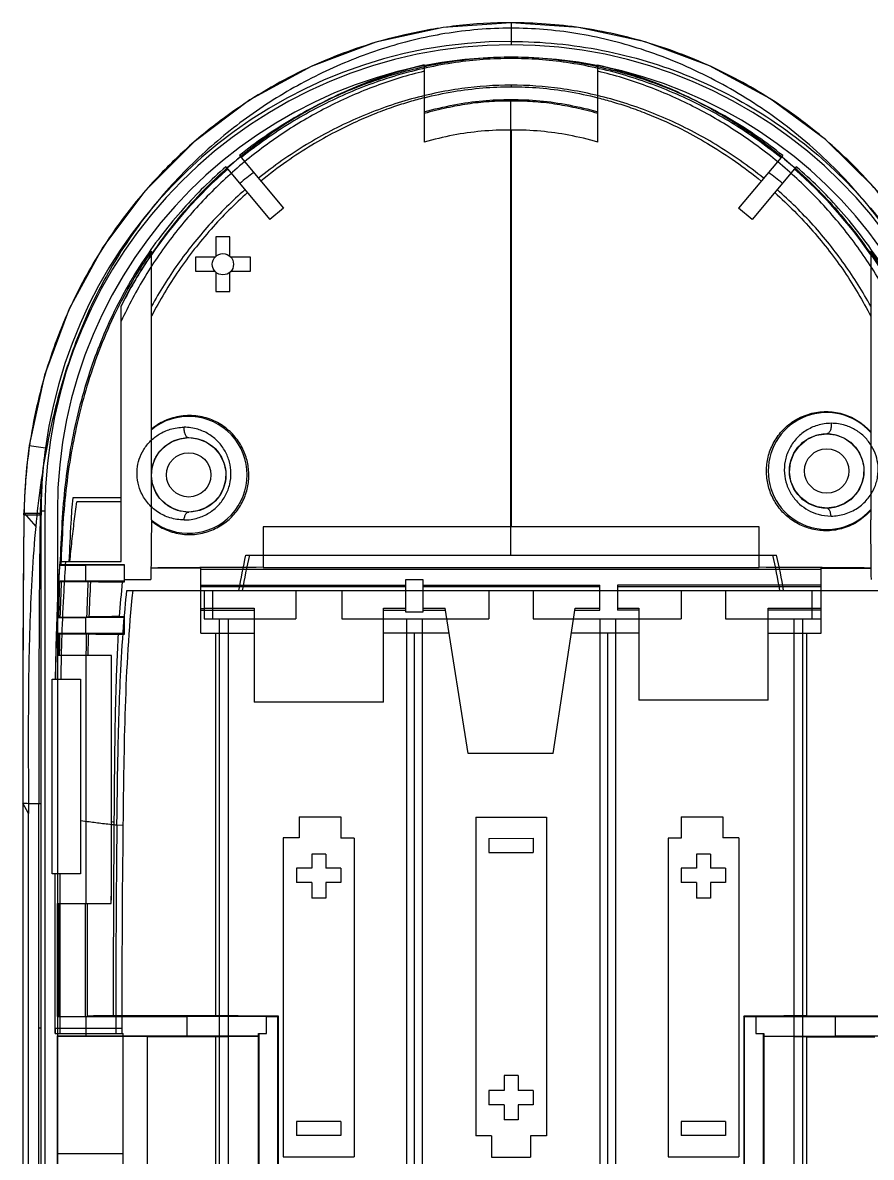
# Model space of a CAD drawing. Header units: inches. Extents: x 67 to 1213, y 469 to 1118.
# Drawn here: x 219.4 to 267.3, y 885 to 949 of the extents above; entities that cross this region are included whole.
import ezdxf

# ---------------------------------------------------------------- set-up
doc = ezdxf.new("R2010")
doc.units = ezdxf.units.IN
doc.header["$MEASUREMENT"] = 0

msp = doc.modelspace()

# ---------------------------------------------------------------- linework, layer by layer
at = {"color": 7, "linetype": 'Continuous'}
for p, q in [((246.96704, 949.0395), (246.96704, 947.79269)), ((242.06704, 946.65833), (242.06704, 942.29603)), ((246.96491, 947.07816), (246.96812, 947.01524)), ((251.86704, 942.29602), (251.86704, 946.6583)), ((246.96747, 945.51318), (246.96708, 945.42409)), ((231.64371, 941.54559), (234.12753, 938.57301)), ((262.29038, 941.54559), (259.80656, 938.57301)), ((230.87473, 940.9063), (233.36015, 937.93181)), ((263.05935, 940.9063), (260.57393, 937.93181)), ((234.12753, 938.57301), (233.36015, 937.93181)), ((260.57393, 937.93181), (259.80656, 938.57301)), ((231.10295, 936.95545), (230.30295, 936.95545)), ((230.30295, 936.95545), (230.30295, 935.85347)), ((231.10295, 935.85347), (231.10295, 936.95545)), ((226.67669, 920.9842), (226.67669, 936.14136)), ((230.25573, 935.80626), (229.15375, 935.80626)), ((229.15375, 935.80626), (229.15375, 935.00626)), ((232.25214, 935.80626), (231.15016, 935.80626)), ((232.25214, 935.00626), (232.25214, 935.80626)), ((267.2574, 936.14136), (267.2574, 920.98391)), ((229.15375, 935.00626), (230.25573, 935.00626)), ((230.30295, 934.95905), (230.30295, 933.85707)), ((231.10295, 933.85707), (231.10295, 934.95905)), ((231.15016, 935.00626), (232.25214, 935.00626)), ((230.30295, 933.85707), (231.10295, 933.85707)), ((224.96704, 918.61696), (224.96704, 933.06408)), ((219.77791, 925.17844), (220.69286, 925.04652)), ((224.96704, 922.21696), (222.22965, 922.21696)), ((224.96704, 921.99023), (222.46962, 921.99023)), ((219.47402, 921.26654), (219.47527, 921.35826)), ((219.47402, 921.26655), (220.39123, 921.25459)), ((219.47527, 921.35827), (220.39269, 921.34631)), ((219.4803, 921.26639), (219.48169, 921.3581)), ((219.48168, 921.35804), (220.14043, 920.59847)), ((220.39123, 921.25459), (220.39269, 921.34631)), ((220.39124, 921.25461), (220.44511, 921.24222)), ((220.43981, 879.61876), (220.44506, 921.24222)), ((220.66162, 921.48282), (220.66162, 863.0976)), ((221.36162, 921.48023), (221.36162, 863.10023)), ((221.62369, 920.8449), (221.67896, 920.7681)), ((232.96704, 920.59023), (232.96704, 918.29023)), ((260.96704, 920.59023), (232.96705, 920.59023)), ((260.96704, 918.29023), (260.96704, 920.59023)), ((221.4934, 918.61696), (224.96704, 918.61696)), ((221.55673, 918.43046), (221.51149, 918.4261)), ((221.51155, 918.4261), (222.96162, 918.4261)), ((225.15703, 918.43046), (221.55673, 918.43046)), ((222.96162, 917.51686), (222.96162, 918.4261)), ((225.15703, 918.41039), (222.96162, 918.41039)), ((225.15703, 917.47148), (225.15703, 918.43046)), ((231.98848, 918.99023), (261.94559, 918.99023)), ((229.46704, 918.2431), (226.64461, 918.2431)), ((229.46704, 914.59023), (229.46704, 918.2431)), ((229.46704, 918.1855), (264.46704, 918.1855)), ((232.96704, 918.29023), (260.96705, 918.29023)), ((264.46704, 918.2431), (267.28901, 918.2431)), ((264.46704, 914.59023), (264.46704, 918.2431)), ((222.96162, 917.51686), (221.48048, 917.51686)), ((221.57894, 917.50639), (223.0865, 917.50639)), ((222.96162, 917.53257), (225.15703, 917.53257)), ((225.0207, 917.47148), (225.15703, 917.47148)), ((225.15703, 917.61696), (226.64031, 917.61696)), ((229.46704, 917.29495), (241.0092, 917.29495)), ((241.0092, 917.18813), (229.46704, 917.18813)), ((242.0092, 917.59023), (241.0092, 917.59023)), ((241.0092, 917.59023), (241.0092, 915.79023)), ((242.0092, 915.79023), (242.0092, 917.59023)), ((242.0092, 917.29495), (251.96704, 917.29495)), ((251.96704, 917.18813), (242.0092, 917.18813)), ((251.96704, 915.8855), (251.96704, 917.29495)), ((264.46704, 917.29495), (252.96704, 917.29495)), ((252.96704, 917.29495), (252.96704, 915.8855)), ((264.46704, 917.18813), (252.96704, 917.18813)), ((225.28693, 916.99023), (268.64716, 916.99023)), ((229.64068, 916.99023), (229.64068, 915.39023)), ((230.14068, 915.39023), (230.14068, 916.99023)), ((234.82604, 916.99023), (234.82604, 915.39023)), ((237.40804, 916.99023), (237.40804, 915.39023)), ((245.71704, 916.99023), (245.71704, 915.39023)), ((248.21704, 916.99023), (248.21704, 915.39023)), ((256.56704, 916.99023), (256.56704, 915.39023)), ((259.06704, 916.99023), (259.06704, 915.39023)), ((263.94068, 916.99023), (263.94068, 915.39023)), ((264.44068, 916.99023), (264.44068, 915.39023)), ((229.46704, 915.97347), (229.64068, 915.97347)), ((229.46704, 915.8855), (232.46704, 915.8855)), ((229.64068, 915.99232), (232.46704, 915.99232)), ((232.46704, 915.99232), (232.46704, 910.69023)), ((239.76704, 915.99232), (241.0092, 915.99232)), ((239.76704, 910.69023), (239.76704, 915.99232)), ((239.76704, 915.8855), (241.0092, 915.8855)), ((242.0092, 915.99232), (243.25104, 915.99232)), ((242.0092, 915.8855), (243.26778, 915.8855)), ((244.53696, 907.79023), (243.25104, 915.99232)), ((249.33145, 907.79023), (250.58262, 915.99232)), ((250.56632, 915.8855), (251.96704, 915.8855)), ((250.58262, 915.99232), (251.96704, 915.99232)), ((252.96704, 915.99232), (254.16704, 915.99232)), ((254.16704, 915.8855), (252.96704, 915.8855)), ((254.16704, 915.99232), (254.16704, 910.79023)), ((261.46704, 915.99232), (264.44068, 915.99232)), ((261.46704, 910.79023), (261.46704, 915.99232)), ((264.46704, 915.8855), (261.46704, 915.8855)), ((264.44068, 915.97347), (264.46704, 915.97347)), ((221.42884, 915.47226), (222.96162, 915.47226)), ((221.5104, 915.48273), (223.01611, 915.48273)), ((222.96162, 914.56302), (222.96162, 915.47226)), ((225.15703, 915.45655), (222.96162, 915.45655)), ((224.85953, 915.51764), (225.15703, 915.51764)), ((225.15703, 914.51764), (225.15703, 915.51764)), ((229.64068, 915.39023), (234.82604, 915.39023)), ((230.49838, 915.39023), (230.49838, 868.79023)), ((230.99549, 915.39023), (230.99549, 868.79023)), ((237.40804, 915.39023), (245.71704, 915.39023)), ((241.0092, 915.79023), (242.0092, 915.79023)), ((241.07588, 868.79023), (241.07588, 915.39023)), ((241.9582, 868.79023), (241.9582, 915.39023)), ((248.21704, 915.39023), (256.56704, 915.39023)), ((251.97588, 915.39023), (251.97588, 868.79023)), ((252.8582, 915.39023), (252.8582, 868.79023)), ((259.06704, 915.39023), (264.44068, 915.39023)), ((262.93859, 868.79023), (262.93859, 915.39023)), ((263.43571, 868.79023), (263.43571, 915.39023)), ((222.96162, 914.56302), (221.404, 914.56302)), ((221.48821, 914.55255), (222.9934, 914.55255)), ((222.96162, 914.57873), (225.15703, 914.57873)), ((229.46704, 914.59023), (232.46704, 914.59023)), ((230.30015, 892.99023), (230.30015, 914.59023)), ((243.47086, 914.59023), (239.76704, 914.59023)), ((241.51704, 869.59023), (241.51704, 914.59023)), ((254.16704, 914.59023), (250.36874, 914.59023)), ((252.41704, 869.59023), (252.41704, 914.59023)), ((261.46704, 914.59023), (264.46704, 914.59023)), ((263.63393, 914.59023), (263.63393, 892.99023)), ((224.79566, 914.51764), (225.15703, 914.51764)), ((224.4195, 913.31764), (221.39891, 913.31764)), ((222.96162, 913.31764), (222.96162, 899.31764)), ((221.06704, 911.99023), (222.66704, 911.99023)), ((221.06704, 900.99023), (221.06704, 911.99023)), ((222.66704, 911.99023), (222.66704, 900.99023)), ((261.46704, 910.79023), (254.16704, 910.79023)), ((239.76704, 910.69023), (232.46704, 910.69023)), ((249.33145, 907.79023), (244.53696, 907.79023)), ((219.72866, 904.39742), (219.41683, 904.9772)), ((220.31057, 892.29023), (220.31495, 904.9743)), ((220.31495, 904.9743), (220.44086, 904.96161)), ((219.72866, 880.18305), (219.72866, 904.39741)), ((224.72443, 903.75522), (225.06345, 903.75095)), ((235.0128, 904.22251), (235.01176, 903.02239)), ((235.01262, 904.22251), (237.36279, 904.21777)), ((237.3628, 904.21777), (237.3628, 903.01765)), ((244.96704, 904.19435), (248.96704, 904.20242)), ((244.96704, 904.19435), (244.96704, 886.19896)), ((248.96704, 904.20242), (248.96704, 886.20527)), ((256.57129, 904.21777), (258.92146, 904.22251)), ((256.57129, 904.21777), (256.57129, 903.01765)), ((258.92129, 904.22251), (258.92233, 903.02239)), ((235.01193, 903.02239), (234.11279, 903.02239)), ((234.11279, 903.02239), (234.11279, 885.02239)), ((238.1128, 903.01608), (237.3628, 903.01765)), ((238.1128, 903.01608), (238.1128, 885.01608)), ((245.71704, 902.99586), (248.21704, 903.0009)), ((245.71704, 902.99586), (245.71704, 902.19586)), ((248.21704, 903.0009), (248.21704, 902.2009)), ((256.57129, 903.01765), (255.82129, 903.01608)), ((255.82129, 903.01608), (255.82129, 885.01608)), ((259.82129, 903.02239), (258.92215, 903.02239)), ((259.82129, 903.02239), (259.82129, 885.02239)), ((236.51431, 902.10886), (235.71431, 902.10886)), ((235.71431, 902.10886), (235.71431, 901.30886)), ((236.51431, 902.10886), (236.51431, 901.30886)), ((245.71704, 902.19586), (248.21704, 902.2009)), ((258.21978, 902.10886), (257.41978, 902.10886)), ((257.41978, 902.10886), (257.41978, 901.30886)), ((258.21978, 902.10886), (258.21978, 901.30886)), ((235.71431, 901.30886), (234.86431, 901.30886)), ((234.86431, 901.30886), (234.86431, 900.50886)), ((237.36431, 901.30886), (236.51431, 901.30886)), ((237.36431, 901.30886), (237.36431, 900.50886)), ((257.41978, 901.30886), (256.56978, 901.30886)), ((256.56978, 901.30886), (256.56978, 900.50886)), ((259.06978, 901.30886), (258.21978, 901.30886)), ((259.06978, 901.30886), (259.06978, 900.50886)), ((222.66704, 900.99023), (221.06704, 900.99023)), ((221.23072, 891.99023), (221.23072, 900.99023)), ((221.2433, 892.29023), (221.24281, 900.99023)), ((235.71431, 900.50886), (234.86431, 900.50886)), ((235.71431, 900.50886), (235.71431, 899.61886)), ((237.36431, 900.50886), (236.51431, 900.50886)), ((236.51431, 900.50886), (236.51431, 899.61886)), ((257.41978, 900.50886), (256.56978, 900.50886)), ((257.41978, 900.50886), (257.41978, 899.61886)), ((258.21978, 900.50886), (258.21978, 899.61886)), ((259.06978, 900.50886), (258.21978, 900.50886)), ((221.37914, 899.31764), (224.40706, 899.31764)), ((221.37914, 892.93577), (221.37914, 899.31764)), ((221.44204, 899.31764), (221.44204, 892.94834)), ((222.9441, 892.94834), (222.9441, 899.31764)), ((223.04275, 899.31764), (223.04306, 892.96811)), ((236.51431, 899.61886), (235.71431, 899.61886)), ((258.21978, 899.61886), (257.41978, 899.61886)), ((221.44204, 892.94834), (221.37914, 892.93577)), ((221.37914, 892.93577), (228.66704, 892.93263)), ((221.44204, 892.94834), (222.9441, 892.94834)), ((222.9441, 892.94834), (223.04308, 892.96812)), ((222.96162, 892.93263), (222.96162, 891.84783)), ((230.30015, 892.99023), (224.51334, 892.99023)), ((233.16704, 892.95148), (228.66704, 892.95148)), ((228.66704, 892.95148), (228.66704, 891.82898)), ((233.16704, 891.99023), (233.16704, 892.95148)), ((233.80945, 892.93263), (233.16704, 892.93263)), ((233.80945, 892.93263), (233.83453, 892.95771)), ((233.80945, 876.79023), (233.80945, 892.93263)), ((233.83453, 876.79023), (233.83453, 892.95771)), ((260.12464, 892.93263), (260.09956, 892.95771)), ((260.09956, 892.95771), (260.09956, 876.79023)), ((260.12464, 892.93263), (260.12464, 876.79023)), ((260.76704, 892.93263), (260.12464, 892.93263)), ((260.76704, 892.95148), (260.76704, 891.99023)), ((260.76704, 892.95148), (265.26704, 892.95148)), ((263.63395, 892.99023), (269.42064, 892.99023)), ((265.26704, 891.82898), (265.26704, 892.95148)), ((265.26704, 892.93263), (272.55494, 892.93577)), ((220.44051, 892.29023), (220.31057, 892.29023)), ((220.31495, 879.60617), (220.31057, 892.29023)), ((221.24303, 892.29022), (225.00051, 892.29025)), ((221.24303, 892.29023), (221.24303, 891.99024)), ((221.50645, 892.29023), (221.50616, 891.99021)), ((224.65921, 892.29021), (224.65896, 891.99021)), ((225.00046, 892.29025), (225.00035, 891.99025)), ((221.23072, 891.99023), (225.06704, 891.99023)), ((221.37831, 878.63139), (221.37914, 891.84468)), ((221.37911, 891.84468), (228.66704, 891.84783)), ((221.37914, 891.83945), (226.44204, 891.83945)), ((225.06704, 881.29023), (225.06704, 891.99023)), ((226.44204, 879.79023), (226.44204, 891.83945)), ((230.30015, 891.79023), (226.44204, 891.79023)), ((232.70579, 891.82898), (228.66704, 891.82898)), ((230.30015, 869.59023), (230.30015, 891.79023)), ((232.70579, 891.82898), (232.69381, 891.817)), ((232.69381, 891.817), (232.69381, 876.79023)), ((232.70579, 891.99023), (233.16704, 891.99023)), ((232.70579, 891.82898), (232.70579, 891.99023)), ((232.72464, 891.99023), (232.72464, 876.79023)), ((260.76704, 891.99023), (261.2283, 891.99023)), ((261.20945, 876.79023), (261.20945, 891.99023)), ((261.2283, 891.99023), (261.2283, 891.82898)), ((261.2283, 891.82898), (261.24027, 891.817)), ((261.2283, 891.82898), (265.26704, 891.82898)), ((261.24027, 876.79023), (261.24027, 891.817)), ((263.63393, 891.79023), (263.63393, 869.59023)), ((263.63393, 891.79023), (267.49205, 891.79023)), ((265.26704, 891.84783), (272.55494, 891.84468)), ((247.36704, 889.61275), (246.56704, 889.61149)), ((246.56704, 889.61149), (246.56704, 888.76149)), ((247.36704, 889.61275), (247.36704, 888.76149)), ((246.56704, 888.76149), (245.71704, 888.76149)), ((245.71704, 888.76149), (245.71704, 887.96149)), ((248.21704, 888.76149), (247.36704, 888.76149)), ((248.21704, 888.76149), (248.21704, 887.96149)), ((246.56704, 887.96149), (245.71704, 887.96149)), ((246.56704, 887.96149), (246.56704, 887.11149)), ((247.36704, 887.96149), (247.36704, 887.11275)), ((248.21704, 887.96149), (247.36704, 887.96149)), ((237.36431, 887.01886), (234.86431, 887.01886)), ((234.86431, 887.01886), (234.86431, 886.21886)), ((237.36431, 887.01886), (237.36431, 886.21886)), ((247.36704, 887.11275), (246.56704, 887.11149)), ((256.56978, 887.01886), (256.56978, 886.21886)), ((259.06978, 887.01886), (256.56978, 887.01886)), ((259.06978, 887.01886), (259.06978, 886.21886)), ((237.36431, 886.21886), (234.86431, 886.21886)), ((245.86704, 886.20038), (244.96704, 886.19896)), ((245.86704, 886.20038), (245.86704, 885.00038)), ((248.96704, 886.20527), (248.06704, 886.20385)), ((248.06704, 886.20385), (248.06704, 885.00385)), ((259.06978, 886.21886), (256.56978, 886.21886)), ((225.06704, 885.19023), (221.37914, 885.19023)), ((234.11279, 885.02239), (238.1128, 885.01608)), ((245.86704, 885.00038), (248.06704, 885.00385)), ((255.82129, 885.01608), (259.82129, 885.02239))]:
    msp.add_line(p, q, dxfattribs=at)
for points in [[(246.96704, 949.03952), (243.13517, 948.76355), (239.34158, 947.93433), (235.6769, 946.56323), (232.22832, 944.6771), (229.07787, 942.31664), (226.29606, 939.53449), (223.93374, 936.37824), (222.03675, 932.89621), (220.6419, 929.14398), (219.77785, 925.17844)], [(274.45671, 921.49995), (274.10003, 925.54806), (273.20001, 929.45218), (271.77956, 933.15136), (269.86569, 936.58558), (267.49484, 939.69852), (264.71206, 942.44075), (261.57437, 944.76105), (258.15212, 946.61106), (254.5227, 947.95481), (250.76699, 948.76814), (246.96704, 949.03952)], [(228.77317, 921.41599), (228.28318, 921.47397), (227.8397, 921.63486), (227.45368, 921.88231), (227.13427, 922.20294), (226.89122, 922.58419), (226.73461, 923.01192), (226.67386, 923.46437), (226.71171, 923.91627), (226.85002, 924.35944), (227.09338, 924.77625), (227.42946, 925.12981), (227.83528, 925.39493), (228.28953, 925.55952), (228.77318, 925.61599)], [(228.7732, 925.61599), (229.29662, 925.54971), (229.77869, 925.35962), (230.19761, 925.05904), (230.53097, 924.66499), (230.75796, 924.20204), (230.86477, 923.70388), (230.85055, 923.20849), (230.72317, 922.73653), (230.4873, 922.3028), (230.15409, 921.93386), (229.7436, 921.65365), (229.27699, 921.47732), (228.77322, 921.41599)], [(264.77317, 921.63488), (264.22949, 921.70649), (263.73382, 921.91013), (263.307, 922.23146), (262.97397, 922.65195), (262.75793, 923.14443), (262.67407, 923.67484), (262.7275, 924.20929), (262.91657, 924.71616), (263.23348, 925.16292), (263.66257, 925.51716), (264.18301, 925.75025), (264.77317, 925.83488)], [(264.7732, 925.83488), (265.29168, 925.76987), (265.7718, 925.58226), (266.19209, 925.28302), (266.5279, 924.88858), (266.75427, 924.43153), (266.86204, 923.95097), (266.85533, 923.46161), (266.7343, 922.98384), (266.50659, 922.54939), (266.18445, 922.17978), (265.77992, 921.89191), (265.30492, 921.70333), (264.7732, 921.63488)], [(219.77785, 925.17844), (219.62172, 923.91144), (219.52076, 922.63726), (219.47527, 921.35824)], [(219.47402, 921.26654), (219.4294, 916.33201), (219.41517, 910.90214)], [(219.41517, 910.90214), (219.41517, 873.6786), (219.42939, 868.24874), (219.47402, 863.31391)]]:
    msp.add_lwpolyline(points, dxfattribs=at)
at = {"color": 1, "linetype": 'Continuous'}
for centre, radius in [((230.70295, 935.40626), 0.6), ((264.77319, 923.73488), 1.25), ((228.77319, 923.51599), 1.25)]:
    msp.add_circle(centre, radius, dxfattribs=at)
at = {"color": 7, "linetype": 'Continuous'}
for centre in [(228.77319, 923.51599), (264.77319, 923.73488)]:
    msp.add_circle(centre, 2.1, dxfattribs=at)
for centre, radius, start, end in [((246.94243, 921.49207), 26.48866, 89.9467521, 172.2884934), ((246.98759, 921.47225), 26.32263, 90.044733, 179.9769395), ((246.94649, 921.47224), 26.32263, 0.0231175, 89.955264), ((246.98583, 921.47158), 25.62087, 90.0467822, 180.0087865), ((246.94047, 921.48148), 25.61082, 1.9776457, 89.9401618), ((247.97766, 921.32224), 25.83347, 131.1390615, 145.5426291), ((246.99273, 921.48112), 24.01818, 127.2876614, 129.6740639), ((246.94201, 921.47723), 24.02205, 50.3330602, 52.7190855), ((245.88518, 921.25884), 25.92842, 34.4838039, 48.8345332), ((228.77319, 923.51599), 3.30051, 230.5604101, 129.4353272), ((264.77319, 923.73488), 3.30051, 41.177346, 318.822654), ((248.99176, 920.89077), 29.51379, 171.6507389, 179.0927211), ((248.95397, 920.89148), 28.56493, 171.6360546, 179.0876743), ((246.87215, 921.44643), 26.42631, 172.1699182, 179.9197495), ((257.91971, 918.79333), 35.85389, 174.5205657, 176.7648937), ((248.63285, 921.23375), 28.18666, 179.4933285, 179.9832924), ((719.4218, 913.91085), 492.79585, 179.1775759, 179.5690983), ((-250.3013, 913.63989), 517.61078, 0.4402382, 0.8129407), ((346.17627, 913.85724), 124.74842, 176.7889536, 177.9010954), ((333.51971, 913.74763), 112.06087, 176.4081434, 177.6050099), ((345.73741, 913.87607), 123.80913, 176.7863727, 177.8054955), ((274.96798, 909.37897), 44.04299, 167.3946597, 170.0489371), ((274.8343, 909.40557), 43.7003, 167.3304875, 170.005083), ((219.10162, 909.40592), 43.69842, 9.9948794, 12.6695901), ((218.96865, 909.37946), 44.04037, 9.9510095, 12.60544), ((239.97013, -728.76043), 1647.07265, 90.24361297, 90.46355234), ((255.10795, -543.20554), 1461.51446, 89.52244486, 89.77030514), ((399.69397, 911.99262), 178.29909, 178.2245203, 178.8817574), ((224.77702, 948.04411), 30.70473, 263.8366925, 264.0214768), ((359.04025, 911.8375), 137.57815, 177.6384679, 178.4817284), ((352.27699, 912.00247), 129.30768, 177.5604961, 178.4577196), ((226.12236, 946.77532), 29.42596, 264.0782672, 264.3717761), ((325.77413, 911.66771), 102.70292, 176.7494429, 177.8625018), ((229.1299, 1370.08946), 452.63663, 269.2539738, 269.4798415), ((300.29267, 910.27961), 75.61478, 174.542233, 176.0277895), ((224.38055, 892.80044), 22.86316, 97.2117235, 97.4178634), ((225.82267, 893.16164), 22.49684, 96.8416025, 97.1665201), ((228.42151, 522.91603), 392.61774, 90.519817, 90.7703707), ((226.38837, 939.44484), 25.12274, 262.2335472, 262.5033313), ((343.41995, 910.91881), 120.36375, 178.2774812, 178.8580307), ((228.72549, 1333.88772), 419.38849, 269.2328906, 269.463108), ((-1092.11462, 904.19217), 1316.53071, 359.7878588, 359.98946233), ((229.33202, 934.90529), 31.34323, 260.9753054, 261.2337272), ((1619.70968, 893.07968), 1395.19639, 179.55448401, 180.00367347), ((1136.55571, 892.99714), 911.8956, 179.32403715, 180.04441753), ((1136.54726, 892.99719), 911.54702, 179.32405119, 180.04443503), ((227.45179, 648.4307), 244.57714, 90.6884087, 91.0328614)]:
    msp.add_arc(centre, radius, start, end, dxfattribs=at)
for centre, start_param, end_param in [((236.06704, 891.7588), 2.11633477, 2.66177065), ((257.86704, 891.7588), 0.47982201, 1.02525789)]:
    msp.add_ellipse(centre, major_axis=(6.501, 0), ratio=0.01047236, start_param=start_param, end_param=end_param, dxfattribs=at)
for points, knots in [([(246.96704, 949.03815), (245.93084, 949.03812), (243.91572, 948.92012), (241.07416, 948.42947), (238.62453, 947.74399), (236.43865, 946.92477), (234.4199, 945.97778), (232.42578, 944.8318), (230.41299, 943.44025), (228.29717, 941.67211), (226.12852, 939.42174), (224.00109, 936.60779), (222.12425, 933.27709), (220.62554, 929.39931), (220.00356, 926.62839), (219.79078, 925.17638)], [0, 0, 0, 0, 0.07888696, 0.15326174, 0.21912509, 0.27224073, 0.33081551, 0.38868125, 0.44713936, 0.51689518, 0.5982565, 0.68452648, 0.78479196, 0.88827603, 1, 1, 1, 1]), ([(246.96704, 948.72861), (245.71881, 948.72861), (243.24946, 948.52118), (239.66638, 947.64355), (236.28356, 946.28427), (233.10643, 944.49124), (230.1447, 942.25643), (227.40984, 939.55967), (225.06257, 936.46768), (223.16753, 933.04508), (221.73304, 929.31151), (220.69191, 925.13179), (220.28535, 922.16069), (220.14043, 920.59847)], [0, 0, 0, 0, 0.08748068, 0.17275001, 0.25765138, 0.34219237, 0.42769753, 0.51694075, 0.61054282, 0.69875803, 0.79024137, 0.89004369, 1, 1, 1, 1]), ([(274.45001, 921.49961), (274.43527, 922.20565), (274.34257, 923.84312), (273.95421, 926.60478), (273.12983, 929.88248), (271.79069, 933.28879), (269.97933, 936.53161), (267.77136, 939.48803), (265.11752, 942.19401), (262.00515, 944.58649), (258.52266, 946.54171), (254.78846, 947.97336), (250.90968, 948.84293), (248.28004, 949.03809), (246.96704, 949.03815)], [0, 0, 0, 0, 0.04916799, 0.11408185, 0.19388429, 0.28392883, 0.3680893, 0.45175845, 0.54010375, 0.63114191, 0.72416108, 0.81719476, 0.90858348, 1, 1, 1, 1]), ([(273.79366, 920.59847), (273.63856, 922.27036), (273.18927, 925.48103), (271.9931, 930.01773), (270.25233, 934.15691), (267.88225, 937.93311), (264.9384, 941.25464), (261.6087, 943.9883), (258.07145, 946.09798), (254.40777, 947.61148), (250.68076, 948.52402), (248.18718, 948.72861), (246.96704, 948.72861)], [0, 0, 0, 0, 0.11769422, 0.22673891, 0.32797691, 0.4312541, 0.53781859, 0.63766724, 0.73205414, 0.82550803, 0.9144748, 1, 1, 1, 1]), ([(246.96704, 947.98089), (248.69458, 947.98082), (252.16074, 947.64366), (257.15833, 946.13741), (261.77175, 943.68058), (265.81935, 940.36704), (269.1441, 936.324), (271.61635, 931.70631), (273.13958, 926.69708), (273.48197, 923.21732), (273.4763, 921.48354)], [0, 0, 0, 0, 0.12466033, 0.24943464, 0.37435092, 0.49937828, 0.62448366, 0.74965656, 0.8748886, 1, 1, 1, 1]), ([(242.0671, 946.65831), (240.90833, 946.39031), (238.56744, 945.65373), (235.20141, 944.02259), (232.04001, 941.8762), (229.22244, 939.29078), (226.81935, 936.35486), (225.52843, 934.18646), (224.96704, 933.06408)], [0, 0, 0, 0, 0.15838617, 0.32538668, 0.4964443, 0.66539779, 0.8328785, 1, 1, 1, 1]), ([(242.06704, 946.64835), (241.32819, 946.47788), (239.83719, 946.05529), (237.78812, 945.25408), (235.94621, 944.34753), (234.22867, 943.34183), (232.62544, 942.22962), (231.09407, 940.98455), (229.75, 939.72315), (228.50708, 938.3831), (227.35051, 936.95176), (226.12812, 935.19301), (225.36697, 933.84411), (224.96704, 933.04109)], [0, 0, 0, 0, 0.10086923, 0.20577806, 0.29224294, 0.3737098, 0.47033758, 0.55149527, 0.63605944, 0.71532549, 0.79445191, 0.88066111, 1, 1, 1, 1]), ([(246.96491, 947.08924), (245.91547, 947.08915), (243.77784, 946.922), (240.60555, 946.25651), (237.48839, 945.14309), (234.4595, 943.59497), (232.5651, 942.28208), (231.64371, 941.54559)], [0, 0, 0, 0, 0.18981125, 0.38634018, 0.58468196, 0.78665169, 1, 1, 1, 1]), ([(246.9674, 947.01524), (245.92045, 947.01529), (243.74788, 946.85661), (240.53743, 946.14731), (237.4141, 944.98564), (234.45652, 943.42573), (232.6299, 942.13638), (231.74705, 941.42191)], [0, 0, 0, 0, 0.19018066, 0.39412508, 0.59524996, 0.79369038, 1, 1, 1, 1]), ([(262.18704, 941.42191), (261.30379, 942.13669), (259.4762, 943.42665), (256.5173, 944.9869), (253.39386, 946.14809), (250.18468, 946.85674), (248.01367, 947.01522), (246.9674, 947.01524)], [0, 0, 0, 0, 0.20640999, 0.40497411, 0.60613871, 0.80993323, 1, 1, 1, 1]), ([(262.29038, 941.54559), (261.36841, 942.28253), (259.47286, 943.59609), (256.44279, 945.14439), (253.32599, 946.25711), (250.15493, 946.92221), (248.01833, 947.08908), (246.969, 947.08917)], [0, 0, 0, 0, 0.21347772, 0.41555241, 0.6138537, 0.81021095, 1, 1, 1, 1]), ([(251.86708, 946.65829), (253.01839, 946.39199), (255.34743, 945.66041), (258.70264, 944.03936), (261.86332, 941.90055), (264.68846, 939.31588), (267.10392, 936.37188), (268.40227, 934.19323), (268.96704, 933.06408)], [0, 0, 0, 0, 0.15736827, 0.3237073, 0.49458247, 0.66374213, 0.83187008, 1, 1, 1, 1]), ([(251.86744, 946.64826), (252.7816, 946.43721), (254.53708, 945.91734), (256.98986, 944.87877), (259.22604, 943.65715), (261.24461, 942.29143), (263.12842, 940.7483), (264.79817, 939.10446), (266.30523, 937.33245), (267.71298, 935.35402), (268.55096, 933.87665), (268.96704, 933.04106)], [0, 0, 0, 0, 0.1248241, 0.24289478, 0.35376778, 0.46332434, 0.56666646, 0.67734523, 0.77459439, 0.87580681, 1, 1, 1, 1]), ([(242.06704, 946.29714), (241.13909, 946.07635), (239.30831, 945.51803), (236.68083, 944.3652), (234.19703, 942.92699), (231.88867, 941.22208), (229.78204, 939.27473), (227.9002, 937.10976), (226.2697, 934.74947), (225.37053, 933.06083), (224.96704, 932.19609)], [0, 0, 0, 0, 0.1249313, 0.24995959, 0.37504195, 0.50006673, 0.62505384, 0.75003936, 0.87501811, 1, 1, 1, 1]), ([(268.96704, 932.19604), (268.56357, 933.06069), (267.6645, 934.74925), (266.03412, 937.10948), (264.15231, 939.27444), (262.0457, 941.22185), (259.73731, 942.92682), (257.25346, 944.36512), (254.62587, 945.51797), (252.79505, 946.07639), (251.86705, 946.29714)], [0, 0, 0, 0, 0.12497125, 0.24994493, 0.37492987, 0.49991776, 0.62494469, 0.75003184, 0.8750641, 1, 1, 1, 1]), ([(246.96747, 945.51318), (246.0359, 945.5132), (244.07276, 945.37629), (241.12402, 944.74493), (238.179, 943.67468), (235.33804, 942.19409), (233.57283, 940.9528), (232.71755, 940.26044)], [0, 0, 0, 0, 0.18068383, 0.38028538, 0.58297297, 0.78657239, 1, 1, 1, 1]), ([(242.0671, 944.80236), (242.61568, 944.94109), (243.70896, 945.17193), (245.34778, 945.37854), (246.43254, 945.42409), (246.9667, 945.42409)], [0, 0, 0, 0, 0.34292637, 0.67627928, 1, 1, 1, 1]), ([(246.9667, 945.42409), (247.5011, 945.42409), (248.58625, 945.37857), (250.22533, 945.17189), (251.31862, 944.94104), (251.86708, 944.80234)], [0, 0, 0, 0, 0.32381875, 0.65720399, 1, 1, 1, 1]), ([(261.21654, 940.26044), (260.36059, 940.95334), (258.59403, 942.19543), (255.75152, 943.67632), (252.80657, 944.74584), (249.85956, 945.37644), (247.89822, 945.51316), (246.96747, 945.51318)], [0, 0, 0, 0, 0.2136063, 0.41734969, 0.62003997, 0.81946645, 1, 1, 1, 1]), ([(242.06731, 944.79746), (241.78911, 944.72761), (241.20553, 944.56858), (240.2911, 944.27817), (239.2879, 943.90926), (238.18698, 943.44234), (236.97711, 942.8519), (235.65901, 942.10985), (234.25526, 941.19371), (233.32264, 940.48457), (232.85262, 940.09879)], [0, 0, 0, 0, 0.08254095, 0.17400728, 0.27601293, 0.39001675, 0.51798858, 0.66322518, 0.82501557, 1, 1, 1, 1]), ([(242.06704, 944.00689), (242.61938, 944.16023), (243.71198, 944.41896), (245.34733, 944.66812), (246.42707, 944.70187), (246.95659, 944.69959)], [0, 0, 0, 0, 0.34715278, 0.67931207, 1, 1, 1, 1]), ([(246.95659, 944.69959), (246.95662, 944.68993), (246.95649, 944.67065), (246.95709, 944.64173), (246.95533, 944.62252), (246.95414, 944.61297)], [0, 0, 0, 0, 0.33420291, 0.66710711, 1, 1, 1, 1]), ([(246.95659, 944.69959), (247.49951, 944.70228), (248.59503, 944.66821), (250.23693, 944.4157), (251.32308, 944.15791), (251.86704, 944.00689)], [0, 0, 0, 0, 0.32742355, 0.65954114, 1, 1, 1, 1]), ([(251.86704, 944.79732), (252.14445, 944.72767), (252.72638, 944.56913), (253.63838, 944.27962), (254.63944, 943.9118), (255.73884, 943.44597), (256.94775, 942.85661), (258.26603, 942.11523), (259.67307, 941.19783), (260.60885, 940.48654), (261.08139, 940.0987)], [0, 0, 0, 0, 0.08230837, 0.17351729, 0.27527859, 0.38910989, 0.51698245, 0.66212035, 0.82407445, 1, 1, 1, 1]), ([(246.95414, 944.61298), (246.54261, 944.61493), (245.72516, 944.59657), (244.51735, 944.46233), (243.29887, 944.2307), (242.48831, 944.03072), (242.06704, 943.91288)], [0, 0, 0, 0, 0.24924647, 0.49468083, 0.73506281, 1, 1, 1, 1]), ([(246.95433, 918.99023), (246.95333, 920.16027), (246.95152, 922.22598), (246.94963, 924.97587), (246.94818, 927.12674), (246.94698, 928.96106), (246.9459, 930.87017), (246.94541, 932.84177), (246.94515, 934.72119), (246.94503, 936.41091), (246.94541, 938.07875), (246.94616, 939.7652), (246.94756, 941.40416), (246.94968, 942.98472), (246.95237, 944.05974), (246.95414, 944.61298)], [0, 0, 0, 0, 0.13699314, 0.24185993, 0.32196596, 0.38882541, 0.45662766, 0.54549125, 0.61966727, 0.67667673, 0.74332953, 0.81494308, 0.87413217, 0.93522511, 1, 1, 1, 1]), ([(251.86704, 943.91288), (251.44721, 944.03032), (250.63312, 944.23127), (249.40835, 944.46393), (248.19034, 944.59796), (247.36793, 944.61528), (246.95414, 944.61299)], [0, 0, 0, 0, 0.26266965, 0.50490655, 0.75068267, 1, 1, 1, 1]), ([(246.96453, 942.97991), (246.40339, 942.98024), (245.30892, 942.9408), (243.66892, 942.70901), (242.60551, 942.45094), (242.06704, 942.29603)], [0, 0, 0, 0, 0.33934605, 0.66115891, 1, 1, 1, 1]), ([(246.96453, 942.97989), (246.96117, 941.87756), (246.96437, 939.62818), (246.96317, 936.23262), (246.96343, 932.92468), (246.96332, 929.81385), (246.96383, 926.85721), (246.96447, 923.80427), (246.96488, 921.70124), (246.96477, 920.59023)], [0, 0, 0, 0, 0.14770262, 0.30139389, 0.45497252, 0.59093551, 0.71821464, 0.85113467, 1, 1, 1, 1]), ([(251.86704, 942.29602), (251.3252, 942.4519), (250.2617, 942.70973), (248.62, 942.94122), (247.52734, 942.98035), (246.96453, 942.97991)], [0, 0, 0, 0, 0.34062184, 0.65998864, 1, 1, 1, 1]), ([(230.87473, 940.9063), (230.02496, 940.17175), (228.35964, 938.53241), (226.13684, 935.65977), (224.31268, 932.39515), (222.93728, 928.80541), (222.01208, 924.95778), (221.70303, 922.24806), (221.62371, 920.8449)], [0, 0, 0, 0, 0.14842638, 0.30779189, 0.4784137, 0.64062571, 0.8142894, 1, 1, 1, 1]), ([(272.31039, 920.8449), (272.23085, 922.252), (271.92046, 924.96922), (270.99117, 928.82494), (269.61054, 932.41877), (267.78389, 935.67955), (265.56398, 938.54323), (263.90506, 940.17526), (263.05935, 940.9063)], [0, 0, 0, 0, 0.18623267, 0.36036963, 0.52274016, 0.69347497, 0.8522833, 1, 1, 1, 1]), ([(231.95326, 939.61554), (231.23629, 938.98513), (229.88632, 937.65132), (228.11555, 935.44157), (227.12282, 933.84919), (226.67668, 933.0294)], [0, 0, 0, 0, 0.33783572, 0.66973223, 1, 1, 1, 1]), ([(267.2574, 933.0294), (266.81125, 933.84922), (265.81848, 935.44165), (264.0477, 937.65139), (262.69776, 938.98517), (261.98082, 939.61554)], [0, 0, 0, 0, 0.33028072, 0.66218375, 1, 1, 1, 1]), ([(232.09264, 939.44874), (231.36904, 938.80395), (229.9829, 937.41432), (228.15393, 935.08055), (227.13299, 933.36587), (226.67668, 932.47517)], [0, 0, 0, 0, 0.3276301, 0.66169127, 1, 1, 1, 1]), ([(261.84138, 939.44866), (262.60295, 938.77004), (264.00994, 937.35114), (265.82597, 935.0076), (266.81689, 933.33492), (267.2574, 932.47504)], [0, 0, 0, 0, 0.34482024, 0.67340469, 1, 1, 1, 1]), ([(226.67669, 936.14137), (225.91192, 935.04618), (224.51972, 932.66548), (223.05398, 928.90055), (222.08933, 924.88922), (221.76919, 922.19282), (221.67899, 920.76809)], [0, 0, 0, 0, 0.24499084, 0.50333769, 0.73817249, 1, 1, 1, 1]), ([(272.25508, 920.76814), (272.16465, 922.19659), (271.84336, 924.89955), (270.87581, 928.91446), (269.40923, 932.675), (268.01981, 935.04954), (267.2574, 936.14137)], [0, 0, 0, 0, 0.26251213, 0.49787183, 0.75576059, 1, 1, 1, 1]), ([(226.67568, 920.91517), (226.80022, 920.81203), (227.0642, 920.62388), (227.49512, 920.40261), (227.9497, 920.24672), (228.41529, 920.15823), (228.87982, 920.13602), (229.33303, 920.17659), (229.7671, 920.27512), (230.17567, 920.4262), (230.55401, 920.62431), (230.89794, 920.86372), (231.205, 921.13937), (231.47277, 921.44611), (231.6999, 921.77999), (231.88422, 922.1358), (232.0243, 922.5087), (232.11876, 922.89207), (232.16752, 923.28059), (232.17111, 923.6688), (232.13033, 924.05359), (232.04569, 924.43155), (231.91711, 924.80025), (231.74414, 925.15644), (231.52574, 925.49666), (231.26103, 925.81595), (230.94981, 926.10798), (230.5931, 926.36523), (230.19415, 926.57903), (229.75857, 926.74065), (229.29571, 926.84185), (228.81744, 926.87673), (228.33802, 926.84277), (227.87165, 926.74147), (227.43188, 926.57827), (227.03074, 926.36247), (226.78882, 926.18721), (226.67669, 926.09428)], [0, 0, 0, 0, 0.03197804, 0.06384183, 0.09547667, 0.1266821, 0.15725198, 0.18714935, 0.21639142, 0.2450171, 0.2730523, 0.30062083, 0.32767207, 0.35445121, 0.38094421, 0.40733965, 0.43350754, 0.45953481, 0.48524037, 0.51076876, 0.53613958, 0.56159343, 0.58719444, 0.61318771, 0.63971788, 0.66695256, 0.6950008, 0.72388837, 0.753678, 0.78423747, 0.81547195, 0.84706013, 0.87874561, 0.91018867, 0.94112077, 0.97120014, 1, 1, 1, 1]), ([(267.2574, 921.50273), (267.05339, 921.27023), (266.57772, 920.8595), (265.73118, 920.46736), (264.82841, 920.32231), (263.951, 920.41652), (263.15785, 920.71719), (262.48554, 921.18493), (261.95596, 921.7825), (261.58371, 922.47702), (261.38084, 923.23791), (261.35867, 924.03381), (261.52718, 924.82933), (261.8923, 925.58224), (262.4508, 926.24229), (263.18321, 926.75311), (264.0468, 927.05968), (264.97164, 927.12194), (265.86749, 926.93307), (266.65002, 926.53043), (267.07688, 926.14922), (267.2574, 925.94324)], [0, 0, 0, 0, 0.0571951, 0.11447104, 0.17039454, 0.22418425, 0.27581307, 0.32561762, 0.3741739, 0.42211146, 0.47003111, 0.51849676, 0.5680038, 0.6189727, 0.67166945, 0.72616191, 0.78218248, 0.83904871, 0.89539958, 0.94935536, 1, 1, 1, 1]), ([(228.51656, 920.97056), (228.24665, 920.97555), (227.71497, 921.04821), (226.99751, 921.39863), (226.42038, 921.91854), (226.04562, 922.55026), (225.85838, 923.20403), (225.8452, 923.82484), (225.96804, 924.41426), (226.22172, 924.96255), (226.60612, 925.448), (227.11428, 925.84697), (227.75435, 926.13784), (228.24737, 926.19601), (228.50951, 926.20611)], [0, 0, 0, 0, 0.09806497, 0.19167691, 0.28593338, 0.37621406, 0.45482144, 0.53048476, 0.59943578, 0.67187106, 0.7479546, 0.82215074, 0.90470676, 1, 1, 1, 1]), ([(228.50951, 926.20611), (228.50278, 926.13763), (228.50401, 926.03147), (228.53058, 925.89443), (228.563, 925.79818), (228.60731, 925.71824), (228.65893, 925.65896), (228.71539, 925.62386), (228.75506, 925.61599), (228.77319, 925.61599)], [0, 0, 0, 0, 0.2925206, 0.44621809, 0.59235212, 0.72233457, 0.83250693, 0.92293397, 1, 1, 1, 1]), ([(228.51656, 920.97056), (228.77647, 920.97033), (229.27234, 921.04319), (229.93426, 921.34225), (230.47529, 921.78475), (230.87709, 922.34284), (231.11328, 922.97513), (231.18507, 923.61941), (231.09514, 924.25762), (230.85276, 924.86536), (230.44904, 925.40867), (229.91819, 925.83955), (229.25902, 926.13201), (228.77098, 926.20584), (228.50951, 926.20611)], [0, 0, 0, 0, 0.09459267, 0.17929965, 0.26148479, 0.3461873, 0.42650502, 0.50452854, 0.57965993, 0.6588677, 0.74013619, 0.82338869, 0.90483945, 1, 1, 1, 1]), ([(265.02978, 926.42638), (264.7692, 926.42627), (264.26318, 926.35122), (263.58226, 926.03774), (263.02638, 925.5655), (262.6211, 924.96964), (262.39979, 924.29791), (262.35961, 923.61378), (262.49555, 922.95163), (262.79176, 922.35381), (263.21419, 921.86424), (263.72343, 921.50192), (264.327, 921.25269), (264.77805, 921.19011), (265.02295, 921.19066)], [0, 0, 0, 0, 0.09485165, 0.18305394, 0.26963383, 0.35718769, 0.44199337, 0.52397629, 0.60388644, 0.68533797, 0.76416422, 0.83683469, 0.91085253, 1, 1, 1, 1]), ([(265.02978, 926.42638), (265.03708, 926.35122), (265.03488, 926.23675), (265.00391, 926.09268), (264.96928, 925.99794), (264.92478, 925.92312), (264.8753, 925.87072), (264.82397, 925.84113), (264.78902, 925.83488), (264.77319, 925.83488)], [0, 0, 0, 0, 0.32247224, 0.48247702, 0.62796842, 0.75119719, 0.85179242, 0.93240275, 1, 1, 1, 1]), ([(265.02295, 921.19066), (265.27925, 921.19061), (265.80369, 921.26657), (266.5124, 921.59765), (267.08775, 922.10997), (267.47827, 922.72781), (267.67076, 923.38531), (267.69685, 924.01535), (267.57752, 924.60854), (267.32821, 925.16427), (266.93922, 925.66212), (266.43191, 926.06285), (265.78805, 926.35277), (265.29939, 926.4274), (265.02978, 926.42638)], [0, 0, 0, 0, 0.09313331, 0.18948628, 0.28014448, 0.36944812, 0.45145341, 0.52630446, 0.59639397, 0.66947691, 0.74565614, 0.82375176, 0.90203059, 1, 1, 1, 1]), ([(222.07077, 918.61696), (222.10575, 919.00149), (222.1813, 919.76131), (222.31381, 920.88598), (222.41553, 921.62535), (222.46962, 921.99023)], [0, 0, 0, 0, 0.34097286, 0.67426171, 1, 1, 1, 1]), ([(265.02295, 921.19066), (265.01962, 921.2496), (265.00713, 921.33661), (264.9725, 921.44402), (264.94007, 921.51285), (264.90177, 921.56765), (264.86011, 921.60695), (264.81673, 921.62983), (264.78698, 921.63488), (264.77319, 921.63488)], [0, 0, 0, 0, 0.32226882, 0.47553453, 0.6149441, 0.73602547, 0.83853694, 0.9246862, 1, 1, 1, 1]), ([(219.4803, 921.26639), (219.4395, 918.55077), (219.41086, 913.12085), (219.41691, 907.69108), (219.41682, 904.9772)], [0, 0, 0, 0, 0.50018775, 1, 1, 1, 1]), ([(220.39123, 921.25459), (220.37222, 919.89153), (220.34185, 917.25681), (220.32281, 913.23019), (220.317, 909.16652), (220.31482, 906.37453), (220.31495, 904.9743)], [0, 0, 0, 0, 0.25119415, 0.48552323, 0.74198276, 1, 1, 1, 1]), ([(220.4454, 921.48345), (220.47327, 921.48342), (220.52296, 921.48168), (220.59521, 921.4874), (220.62867, 921.47583), (220.66119, 921.48814), (220.66162, 921.48282)], [0, 0, 0, 0, 0.38671, 0.71133931, 0.92597169, 1, 1, 1, 1]), ([(228.51656, 920.97056), (228.52017, 921.03418), (228.53431, 921.12672), (228.57378, 921.23819), (228.60889, 921.30562), (228.64873, 921.35708), (228.69055, 921.39225), (228.73236, 921.41186), (228.76028, 921.41599), (228.77319, 921.41599)], [0, 0, 0, 0, 0.34437599, 0.50030951, 0.63764134, 0.75351887, 0.8498711, 0.93023711, 1, 1, 1, 1]), ([(220.14043, 920.59847), (219.97522, 918.81759), (219.77226, 915.22101), (219.70785, 909.81697), (219.72866, 906.20158), (219.72866, 904.39741)], [0, 0, 0, 0, 0.33096678, 0.66613625, 1, 1, 1, 1]), ([(221.4934, 918.61696), (221.4433, 917.90368), (221.36076, 916.45413), (221.28213, 914.24467), (221.25398, 912.74917), (221.24425, 911.99023)], [0, 0, 0, 0, 0.32343755, 0.65667276, 1, 1, 1, 1]), ([(221.50738, 918.61696), (221.45024, 917.81549), (221.36568, 916.31411), (221.28975, 914.10453), (221.26344, 912.69743), (221.2543, 911.99023)], [0, 0, 0, 0, 0.36344787, 0.68008527, 1, 1, 1, 1]), ([(221.82699, 918.61696), (221.78629, 918.06506), (221.64537, 915.85842), (221.57942, 913.6476), (221.55188, 911.99023)], [0, 0, 0, 0, 0.2502936, 1, 1, 1, 1]), ([(224.72443, 903.75523), (224.74, 904.86686), (224.76374, 906.86433), (224.82392, 909.66186), (224.92472, 912.28554), (225.06995, 914.70109), (225.21347, 916.31418), (225.28693, 916.99023)], [0, 0, 0, 0, 0.25168133, 0.45222987, 0.63344867, 0.846051, 1, 1, 1, 1]), ([(221.48821, 914.55255), (221.4797, 914.55372), (221.46277, 914.55601), (221.43668, 914.55982), (221.419, 914.56173), (221.40981, 914.56302)], [0, 0, 0, 0, 0.32566681, 0.64801626, 1, 1, 1, 1]), ([(221.48821, 914.55255), (221.48533, 914.41556), (221.47109, 914.14155), (221.48132, 913.72967), (221.46827, 913.45513), (221.46627, 913.31764)], [0, 0, 0, 0, 0.33278018, 0.66603456, 1, 1, 1, 1]), ([(222.9934, 914.55255), (222.99041, 914.41422), (222.97622, 914.13889), (222.98589, 913.727), (222.97294, 913.4538), (222.97091, 913.31764)], [0, 0, 0, 0, 0.33603055, 0.66926966, 1, 1, 1, 1]), ([(224.79566, 914.51764), (224.73103, 913.40775), (224.63897, 911.12255), (224.58154, 907.59185), (224.56614, 905.17261), (224.55569, 903.92823)], [0, 0, 0, 0, 0.31485465, 0.64757752, 1, 1, 1, 1]), ([(224.40707, 899.31764), (224.41466, 901.24155), (224.41724, 904.30457), (224.41526, 908.41262), (224.4156, 911.1577), (224.4182, 912.76316), (224.4195, 913.31764)], [0, 0, 0, 0, 0.41024213, 0.65448987, 0.88059309, 1, 1, 1, 1]), ([(219.41698, 904.9772), (219.40694, 904.97696), (219.51518, 904.97642), (219.56687, 904.97616), (219.79477, 904.97544), (220.0293, 904.97487), (220.21703, 904.97449), (220.31493, 904.9743)], [0, 0, 0, 0, 0.03353963, 0.1663617, 0.38622914, 0.6729037, 1, 1, 1, 1]), ([(222.66704, 904.01229), (222.83215, 903.98782), (223.24844, 903.929), (223.93419, 903.84242), (224.45523, 903.78406), (224.72443, 903.75523)], [0, 0, 0, 0, 0.2414856, 0.60826474, 1, 1, 1, 1]), ([(221.51115, 900.99023), (221.50988, 899.97898), (221.50779, 898.00084), (221.50955, 895.10084), (221.50761, 893.21209), (221.50634, 892.29023)], [0, 0, 0, 0, 0.3487067, 0.68211566, 1, 1, 1, 1]), ([(233.83453, 892.95771), (233.47266, 892.9591), (232.78671, 892.96244), (231.82553, 892.96956), (231.00927, 892.97831), (230.5171, 892.98586), (230.30016, 892.99023)], [0, 0, 0, 0, 0.30714351, 0.58222012, 0.81583235, 1, 1, 1, 1]), ([(263.63395, 892.99023), (263.417, 892.98586), (262.92483, 892.97831), (262.10855, 892.96956), (261.14738, 892.96244), (260.46142, 892.9591), (260.09956, 892.95771)], [0, 0, 0, 0, 0.184172, 0.41778299, 0.69285813, 1, 1, 1, 1])]:
    msp.add_open_spline(points, degree=3, knots=knots, dxfattribs=at)
for points in [[(225.61271, 916.99023), (225.38337, 914.79477), (225.1385, 910.38202), (225.09131, 905.9619), (225.06345, 903.75095)], [(221.404, 914.56302), (221.40076, 914.35548), (221.40452, 913.94032), (221.40621, 913.52519), (221.404, 913.31764)]]:
    msp.add_open_spline(points, degree=3, dxfattribs=at)

doc.saveas('drawing.dxf')
